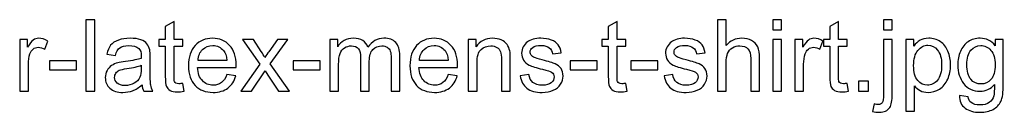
# Model space of a CAD drawing. Header units: centimetres. Extents: x -10.2 to 6.7, y -0.5 to 0.4.
# Drawn here: x 2.543 to 6.722, y -0.472 to -0.08 of the extents above; entities that cross this region are included whole.
import ezdxf

# ---------------------------------------------------------------- set-up
doc = ezdxf.new("R2010")
doc.units = ezdxf.units.CM
doc.header["$MEASUREMENT"] = 0
doc.layers.add('Layer 1', color=7, linetype='Continuous')

msp = doc.modelspace()

# ---------------------------------------------------------------- linework, layer by layer
at = {"layer": 'Layer 1', "color": 250}
for points, knots in [([(2.82486, -0.38325), (2.82486, -0.38325), (2.82486, -0.08022), (2.82486, -0.08022), (2.82486, -0.08022), (2.82486, -0.08022), (2.86205, -0.08022), (2.86205, -0.08022), (2.86205, -0.08022), (2.86205, -0.08022), (2.86205, -0.38325), (2.86205, -0.38325), (2.86205, -0.38325), (2.86205, -0.38325), (2.82486, -0.38325), (2.82486, -0.38325)], [0, 0, 0, 0, 0.25, 0.25, 0.25, 0.25, 0.5, 0.5, 0.5, 0.5, 0.75, 0.75, 0.75, 0.75, 1, 1, 1, 1]), ([(5.50731, -0.38325), (5.50731, -0.38325), (5.50731, -0.08022), (5.50731, -0.08022), (5.50731, -0.08022), (5.50731, -0.08022), (5.54449, -0.08022), (5.54449, -0.08022), (5.54449, -0.08022), (5.54449, -0.08022), (5.54449, -0.18894), (5.54449, -0.18894), (5.54449, -0.18894), (5.56185, -0.16883), (5.58379, -0.15874), (5.61025, -0.15874), (5.61025, -0.15874), (5.62648, -0.15874), (5.64059, -0.16199), (5.65258, -0.16841), (5.65258, -0.16841), (5.66458, -0.17476), (5.67318, -0.18365), (5.67834, -0.19494), (5.67834, -0.19494), (5.68349, -0.20623), (5.6861, -0.22267), (5.6861, -0.24412), (5.6861, -0.24412), (5.6861, -0.24412), (5.6861, -0.38325), (5.6861, -0.38325), (5.6861, -0.38325), (5.6861, -0.38325), (5.64884, -0.38325), (5.64884, -0.38325), (5.64884, -0.38325), (5.64884, -0.38325), (5.64884, -0.24412), (5.64884, -0.24412), (5.64884, -0.24412), (5.64884, -0.22556), (5.64482, -0.21201), (5.63678, -0.20355), (5.63678, -0.20355), (5.62873, -0.19508), (5.61731, -0.19078), (5.60256, -0.19078), (5.60256, -0.19078), (5.59155, -0.19078), (5.58118, -0.19367), (5.57144, -0.19938), (5.57144, -0.19938), (5.56171, -0.2051), (5.55479, -0.21286), (5.5507, -0.22267), (5.5507, -0.22267), (5.54654, -0.2324), (5.54449, -0.24595), (5.54449, -0.26317), (5.54449, -0.26317), (5.54449, -0.26317), (5.54449, -0.38325), (5.54449, -0.38325), (5.54449, -0.38325), (5.54449, -0.38325), (5.50731, -0.38325), (5.50731, -0.38325)], [0, 0, 0, 0, 0.0588235, 0.0588235, 0.0588235, 0.0588235, 0.1176471, 0.1176471, 0.1176471, 0.1176471, 0.1764706, 0.1764706, 0.1764706, 0.1764706, 0.2352941, 0.2352941, 0.2352941, 0.2352941, 0.2941176, 0.2941176, 0.2941176, 0.2941176, 0.3529412, 0.3529412, 0.3529412, 0.3529412, 0.4117647, 0.4117647, 0.4117647, 0.4117647, 0.4705882, 0.4705882, 0.4705882, 0.4705882, 0.5294118, 0.5294118, 0.5294118, 0.5294118, 0.5882353, 0.5882353, 0.5882353, 0.5882353, 0.6470588, 0.6470588, 0.6470588, 0.6470588, 0.7058824, 0.7058824, 0.7058824, 0.7058824, 0.7647059, 0.7647059, 0.7647059, 0.7647059, 0.8235294, 0.8235294, 0.8235294, 0.8235294, 0.8823529, 0.8823529, 0.8823529, 0.8823529, 0.9411765, 0.9411765, 0.9411765, 0.9411765, 1, 1, 1, 1]), ([(5.74289, -0.12304), (5.74289, -0.12304), (5.74289, -0.08022), (5.74289, -0.08022), (5.74289, -0.08022), (5.74289, -0.08022), (5.78014, -0.08022), (5.78014, -0.08022), (5.78014, -0.08022), (5.78014, -0.08022), (5.78014, -0.12304), (5.78014, -0.12304), (5.78014, -0.12304), (5.78014, -0.12304), (5.74289, -0.12304), (5.74289, -0.12304)], [0, 0, 0, 0, 0.25, 0.25, 0.25, 0.25, 0.5, 0.5, 0.5, 0.5, 0.75, 0.75, 0.75, 0.75, 1, 1, 1, 1]), ([(6.2128, -0.1234), (6.2128, -0.1234), (6.2128, -0.08022), (6.2128, -0.08022), (6.2128, -0.08022), (6.2128, -0.08022), (6.24998, -0.08022), (6.24998, -0.08022), (6.24998, -0.08022), (6.24998, -0.08022), (6.24998, -0.1234), (6.24998, -0.1234), (6.24998, -0.1234), (6.24998, -0.1234), (6.2128, -0.1234), (6.2128, -0.1234)], [0, 0, 0, 0, 0.25, 0.25, 0.25, 0.25, 0.5, 0.5, 0.5, 0.5, 0.75, 0.75, 0.75, 0.75, 1, 1, 1, 1]), ([(3.23641, -0.34995), (3.23641, -0.34995), (3.24177, -0.38283), (3.24177, -0.38283), (3.24177, -0.38283), (3.23133, -0.38501), (3.22194, -0.38614), (3.21369, -0.38614), (3.21369, -0.38614), (3.20014, -0.38614), (3.1897, -0.38403), (3.18222, -0.37972), (3.18222, -0.37972), (3.17481, -0.37549), (3.16959, -0.36984), (3.16656, -0.36286), (3.16656, -0.36286), (3.16353, -0.35595), (3.16197, -0.34127), (3.16197, -0.31897), (3.16197, -0.31897), (3.16197, -0.31897), (3.16197, -0.19268), (3.16197, -0.19268), (3.16197, -0.19268), (3.16197, -0.19268), (3.13467, -0.19268), (3.13467, -0.19268), (3.13467, -0.19268), (3.13467, -0.19268), (3.13467, -0.16375), (3.13467, -0.16375), (3.13467, -0.16375), (3.13467, -0.16375), (3.16197, -0.16375), (3.16197, -0.16375), (3.16197, -0.16375), (3.16197, -0.16375), (3.16197, -0.10936), (3.16197, -0.10936), (3.16197, -0.10936), (3.16197, -0.10936), (3.19901, -0.08706), (3.19901, -0.08706), (3.19901, -0.08706), (3.19901, -0.08706), (3.19901, -0.16375), (3.19901, -0.16375), (3.19901, -0.16375), (3.19901, -0.16375), (3.23641, -0.16375), (3.23641, -0.16375), (3.23641, -0.16375), (3.23641, -0.16375), (3.23641, -0.19268), (3.23641, -0.19268), (3.23641, -0.19268), (3.23641, -0.19268), (3.19901, -0.19268), (3.19901, -0.19268), (3.19901, -0.19268), (3.19901, -0.19268), (3.19901, -0.32102), (3.19901, -0.32102), (3.19901, -0.32102), (3.19901, -0.33167), (3.19965, -0.33845), (3.20092, -0.34148), (3.20092, -0.34148), (3.20226, -0.34452), (3.20438, -0.34691), (3.20734, -0.34875), (3.20734, -0.34875), (3.2103, -0.35051), (3.21454, -0.35143), (3.22004, -0.35143), (3.22004, -0.35143), (3.2242, -0.35143), (3.22964, -0.35094), (3.23641, -0.34995)], [0, 0, 0, 0, 0.05, 0.05, 0.05, 0.05, 0.1, 0.1, 0.1, 0.1, 0.15, 0.15, 0.15, 0.15, 0.2, 0.2, 0.2, 0.2, 0.25, 0.25, 0.25, 0.25, 0.3, 0.3, 0.3, 0.3, 0.35, 0.35, 0.35, 0.35, 0.4, 0.4, 0.4, 0.4, 0.45, 0.45, 0.45, 0.45, 0.5, 0.5, 0.5, 0.5, 0.55, 0.55, 0.55, 0.55, 0.6, 0.6, 0.6, 0.6, 0.65, 0.65, 0.65, 0.65, 0.7, 0.7, 0.7, 0.7, 0.75, 0.75, 0.75, 0.75, 0.8, 0.8, 0.8, 0.8, 0.85, 0.85, 0.85, 0.85, 0.9, 0.9, 0.9, 0.9, 0.95, 0.95, 0.95, 0.95, 1, 1, 1, 1]), ([(5.11826, -0.34995), (5.11826, -0.34995), (5.12362, -0.38283), (5.12362, -0.38283), (5.12362, -0.38283), (5.11318, -0.38501), (5.10379, -0.38614), (5.09554, -0.38614), (5.09554, -0.38614), (5.08199, -0.38614), (5.07155, -0.38403), (5.06407, -0.37972), (5.06407, -0.37972), (5.05666, -0.37549), (5.05144, -0.36984), (5.04841, -0.36286), (5.04841, -0.36286), (5.04538, -0.35595), (5.04382, -0.34127), (5.04382, -0.31897), (5.04382, -0.31897), (5.04382, -0.31897), (5.04382, -0.19268), (5.04382, -0.19268), (5.04382, -0.19268), (5.04382, -0.19268), (5.01652, -0.19268), (5.01652, -0.19268), (5.01652, -0.19268), (5.01652, -0.19268), (5.01652, -0.16375), (5.01652, -0.16375), (5.01652, -0.16375), (5.01652, -0.16375), (5.04382, -0.16375), (5.04382, -0.16375), (5.04382, -0.16375), (5.04382, -0.16375), (5.04382, -0.10936), (5.04382, -0.10936), (5.04382, -0.10936), (5.04382, -0.10936), (5.08086, -0.08706), (5.08086, -0.08706), (5.08086, -0.08706), (5.08086, -0.08706), (5.08086, -0.16375), (5.08086, -0.16375), (5.08086, -0.16375), (5.08086, -0.16375), (5.11826, -0.16375), (5.11826, -0.16375), (5.11826, -0.16375), (5.11826, -0.16375), (5.11826, -0.19268), (5.11826, -0.19268), (5.11826, -0.19268), (5.11826, -0.19268), (5.08086, -0.19268), (5.08086, -0.19268), (5.08086, -0.19268), (5.08086, -0.19268), (5.08086, -0.32102), (5.08086, -0.32102), (5.08086, -0.32102), (5.08086, -0.33167), (5.0815, -0.33845), (5.08277, -0.34148), (5.08277, -0.34148), (5.08411, -0.34452), (5.08623, -0.34691), (5.08919, -0.34875), (5.08919, -0.34875), (5.09215, -0.35051), (5.09639, -0.35143), (5.10189, -0.35143), (5.10189, -0.35143), (5.10605, -0.35143), (5.11149, -0.35094), (5.11826, -0.34995)], [0, 0, 0, 0, 0.05, 0.05, 0.05, 0.05, 0.1, 0.1, 0.1, 0.1, 0.15, 0.15, 0.15, 0.15, 0.2, 0.2, 0.2, 0.2, 0.25, 0.25, 0.25, 0.25, 0.3, 0.3, 0.3, 0.3, 0.35, 0.35, 0.35, 0.35, 0.4, 0.4, 0.4, 0.4, 0.45, 0.45, 0.45, 0.45, 0.5, 0.5, 0.5, 0.5, 0.55, 0.55, 0.55, 0.55, 0.6, 0.6, 0.6, 0.6, 0.65, 0.65, 0.65, 0.65, 0.7, 0.7, 0.7, 0.7, 0.75, 0.75, 0.75, 0.75, 0.8, 0.8, 0.8, 0.8, 0.85, 0.85, 0.85, 0.85, 0.9, 0.9, 0.9, 0.9, 0.95, 0.95, 0.95, 0.95, 1, 1, 1, 1]), ([(6.05898, -0.34995), (6.05898, -0.34995), (6.06434, -0.38283), (6.06434, -0.38283), (6.06434, -0.38283), (6.0539, -0.38501), (6.04451, -0.38614), (6.03626, -0.38614), (6.03626, -0.38614), (6.02271, -0.38614), (6.01227, -0.38403), (6.00479, -0.37972), (6.00479, -0.37972), (5.99738, -0.37549), (5.99216, -0.36984), (5.98913, -0.36286), (5.98913, -0.36286), (5.9861, -0.35595), (5.98454, -0.34127), (5.98454, -0.31897), (5.98454, -0.31897), (5.98454, -0.31897), (5.98454, -0.19268), (5.98454, -0.19268), (5.98454, -0.19268), (5.98454, -0.19268), (5.95724, -0.19268), (5.95724, -0.19268), (5.95724, -0.19268), (5.95724, -0.19268), (5.95724, -0.16375), (5.95724, -0.16375), (5.95724, -0.16375), (5.95724, -0.16375), (5.98454, -0.16375), (5.98454, -0.16375), (5.98454, -0.16375), (5.98454, -0.16375), (5.98454, -0.10936), (5.98454, -0.10936), (5.98454, -0.10936), (5.98454, -0.10936), (6.02158, -0.08706), (6.02158, -0.08706), (6.02158, -0.08706), (6.02158, -0.08706), (6.02158, -0.16375), (6.02158, -0.16375), (6.02158, -0.16375), (6.02158, -0.16375), (6.05898, -0.16375), (6.05898, -0.16375), (6.05898, -0.16375), (6.05898, -0.16375), (6.05898, -0.19268), (6.05898, -0.19268), (6.05898, -0.19268), (6.05898, -0.19268), (6.02158, -0.19268), (6.02158, -0.19268), (6.02158, -0.19268), (6.02158, -0.19268), (6.02158, -0.32102), (6.02158, -0.32102), (6.02158, -0.32102), (6.02158, -0.33167), (6.02222, -0.33845), (6.02349, -0.34148), (6.02349, -0.34148), (6.02483, -0.34452), (6.02695, -0.34691), (6.02991, -0.34875), (6.02991, -0.34875), (6.03287, -0.35051), (6.03711, -0.35143), (6.04261, -0.35143), (6.04261, -0.35143), (6.04677, -0.35143), (6.05221, -0.35094), (6.05898, -0.34995)], [0, 0, 0, 0, 0.05, 0.05, 0.05, 0.05, 0.1, 0.1, 0.1, 0.1, 0.15, 0.15, 0.15, 0.15, 0.2, 0.2, 0.2, 0.2, 0.25, 0.25, 0.25, 0.25, 0.3, 0.3, 0.3, 0.3, 0.35, 0.35, 0.35, 0.35, 0.4, 0.4, 0.4, 0.4, 0.45, 0.45, 0.45, 0.45, 0.5, 0.5, 0.5, 0.5, 0.55, 0.55, 0.55, 0.55, 0.6, 0.6, 0.6, 0.6, 0.65, 0.65, 0.65, 0.65, 0.7, 0.7, 0.7, 0.7, 0.75, 0.75, 0.75, 0.75, 0.8, 0.8, 0.8, 0.8, 0.85, 0.85, 0.85, 0.85, 0.9, 0.9, 0.9, 0.9, 0.95, 0.95, 0.95, 0.95, 1, 1, 1, 1]), ([(2.54335, -0.38325), (2.54335, -0.38325), (2.54335, -0.16375), (2.54335, -0.16375), (2.54335, -0.16375), (2.54335, -0.16375), (2.57679, -0.16375), (2.57679, -0.16375), (2.57679, -0.16375), (2.57679, -0.16375), (2.57679, -0.19698), (2.57679, -0.19698), (2.57679, -0.19698), (2.58533, -0.18146), (2.59323, -0.17116), (2.6005, -0.16622), (2.6005, -0.16622), (2.60769, -0.16128), (2.61567, -0.15874), (2.62434, -0.15874), (2.62434, -0.15874), (2.6369, -0.15874), (2.6496, -0.16277), (2.66258, -0.17074), (2.66258, -0.17074), (2.66258, -0.17074), (2.64974, -0.20531), (2.64974, -0.20531), (2.64974, -0.20531), (2.64071, -0.19988), (2.63161, -0.1972), (2.62251, -0.1972), (2.62251, -0.1972), (2.61432, -0.1972), (2.60706, -0.19967), (2.60057, -0.20453), (2.60057, -0.20453), (2.59408, -0.20947), (2.58949, -0.21625), (2.58674, -0.22492), (2.58674, -0.22492), (2.58258, -0.23812), (2.58053, -0.25258), (2.58053, -0.26832), (2.58053, -0.26832), (2.58053, -0.26832), (2.58053, -0.38325), (2.58053, -0.38325), (2.58053, -0.38325), (2.58053, -0.38325), (2.54335, -0.38325), (2.54335, -0.38325)], [0, 0, 0, 0, 0.0769231, 0.0769231, 0.0769231, 0.0769231, 0.1538462, 0.1538462, 0.1538462, 0.1538462, 0.2307692, 0.2307692, 0.2307692, 0.2307692, 0.3076923, 0.3076923, 0.3076923, 0.3076923, 0.3846154, 0.3846154, 0.3846154, 0.3846154, 0.4615385, 0.4615385, 0.4615385, 0.4615385, 0.5384615, 0.5384615, 0.5384615, 0.5384615, 0.6153846, 0.6153846, 0.6153846, 0.6153846, 0.6923077, 0.6923077, 0.6923077, 0.6923077, 0.7692308, 0.7692308, 0.7692308, 0.7692308, 0.8461538, 0.8461538, 0.8461538, 0.8461538, 0.9230769, 0.9230769, 0.9230769, 0.9230769, 1, 1, 1, 1]), ([(3.06299, -0.35616), (3.04916, -0.36787), (3.03589, -0.37612), (3.02319, -0.38099), (3.02319, -0.38099), (3.01042, -0.38579), (2.99674, -0.38819), (2.98213, -0.38819), (2.98213, -0.38819), (2.958, -0.38819), (2.93952, -0.38233), (2.92653, -0.37055), (2.92653, -0.37055), (2.91362, -0.35877), (2.90713, -0.34367), (2.90713, -0.32539), (2.90713, -0.32539), (2.90713, -0.3146), (2.90953, -0.30479), (2.91447, -0.2959), (2.91447, -0.2959), (2.91934, -0.28701), (2.92576, -0.27989), (2.93366, -0.27452), (2.93366, -0.27452), (2.94163, -0.26916), (2.95052, -0.26507), (2.96047, -0.26232), (2.96047, -0.26232), (2.96774, -0.26041), (2.97874, -0.25851), (2.99349, -0.25674), (2.99349, -0.25674), (3.02355, -0.25315), (3.0457, -0.24891), (3.05988, -0.2439), (3.05988, -0.2439), (3.06002, -0.23882), (3.06009, -0.23558), (3.06009, -0.23424), (3.06009, -0.23424), (3.06009, -0.21907), (3.05657, -0.20834), (3.04951, -0.20221), (3.04951, -0.20221), (3.04006, -0.19374), (3.02587, -0.18958), (3.00718, -0.18958), (3.00718, -0.18958), (2.98968, -0.18958), (2.97677, -0.19261), (2.96837, -0.19875), (2.96837, -0.19875), (2.96005, -0.20489), (2.95391, -0.21575), (2.94989, -0.23135), (2.94989, -0.23135), (2.94989, -0.23135), (2.91355, -0.22634), (2.91355, -0.22634), (2.91355, -0.22634), (2.91687, -0.21081), (2.9223, -0.19818), (2.92985, -0.18866), (2.92985, -0.18866), (2.9374, -0.17906), (2.94841, -0.17166), (2.96273, -0.16651), (2.96273, -0.16651), (2.97705, -0.16135), (2.99363, -0.15874), (3.01254, -0.15874), (3.01254, -0.15874), (3.03131, -0.15874), (3.04648, -0.161), (3.05819, -0.16538), (3.05819, -0.16538), (3.0699, -0.16982), (3.07851, -0.17532), (3.08408, -0.18203), (3.08408, -0.18203), (3.08959, -0.18873), (3.0934, -0.19713), (3.09565, -0.20736), (3.09565, -0.20736), (3.09685, -0.21371), (3.09749, -0.22514), (3.09749, -0.24165), (3.09749, -0.24165), (3.09749, -0.24165), (3.09749, -0.29125), (3.09749, -0.29125), (3.09749, -0.29125), (3.09749, -0.32589), (3.09826, -0.34776), (3.09989, -0.35686), (3.09989, -0.35686), (3.10144, -0.36603), (3.10461, -0.37485), (3.10927, -0.38325), (3.10927, -0.38325), (3.10927, -0.38325), (3.07039, -0.38325), (3.07039, -0.38325), (3.07039, -0.38325), (3.06658, -0.37556), (3.06404, -0.36653), (3.06299, -0.35616)], [0, 0, 0, 0, 0.037037, 0.037037, 0.037037, 0.037037, 0.0740741, 0.0740741, 0.0740741, 0.0740741, 0.1111111, 0.1111111, 0.1111111, 0.1111111, 0.1481481, 0.1481481, 0.1481481, 0.1481481, 0.1851852, 0.1851852, 0.1851852, 0.1851852, 0.2222222, 0.2222222, 0.2222222, 0.2222222, 0.2592593, 0.2592593, 0.2592593, 0.2592593, 0.2962963, 0.2962963, 0.2962963, 0.2962963, 0.3333333, 0.3333333, 0.3333333, 0.3333333, 0.3703704, 0.3703704, 0.3703704, 0.3703704, 0.4074074, 0.4074074, 0.4074074, 0.4074074, 0.4444444, 0.4444444, 0.4444444, 0.4444444, 0.4814815, 0.4814815, 0.4814815, 0.4814815, 0.5185185, 0.5185185, 0.5185185, 0.5185185, 0.5555556, 0.5555556, 0.5555556, 0.5555556, 0.5925926, 0.5925926, 0.5925926, 0.5925926, 0.6296296, 0.6296296, 0.6296296, 0.6296296, 0.6666667, 0.6666667, 0.6666667, 0.6666667, 0.7037037, 0.7037037, 0.7037037, 0.7037037, 0.7407407, 0.7407407, 0.7407407, 0.7407407, 0.7777778, 0.7777778, 0.7777778, 0.7777778, 0.8148148, 0.8148148, 0.8148148, 0.8148148, 0.8518519, 0.8518519, 0.8518519, 0.8518519, 0.8888889, 0.8888889, 0.8888889, 0.8888889, 0.9259259, 0.9259259, 0.9259259, 0.9259259, 0.962963, 0.962963, 0.962963, 0.962963, 1, 1, 1, 1]), ([(3.42303, -0.31255), (3.42303, -0.31255), (3.46148, -0.31728), (3.46148, -0.31728), (3.46148, -0.31728), (3.45542, -0.33979), (3.4442, -0.35722), (3.42783, -0.36963), (3.42783, -0.36963), (3.41139, -0.38198), (3.39043, -0.38819), (3.36496, -0.38819), (3.36496, -0.38819), (3.33286, -0.38819), (3.30739, -0.37831), (3.28862, -0.35856), (3.28862, -0.35856), (3.26979, -0.3388), (3.2604, -0.31107), (3.2604, -0.27537), (3.2604, -0.27537), (3.2604, -0.2384), (3.26993, -0.20976), (3.28891, -0.18936), (3.28891, -0.18936), (3.30796, -0.16897), (3.33258, -0.15874), (3.36292, -0.15874), (3.36292, -0.15874), (3.39227, -0.15874), (3.41626, -0.16876), (3.43481, -0.18873), (3.43481, -0.18873), (3.45344, -0.2087), (3.46275, -0.23685), (3.46275, -0.27304), (3.46275, -0.27304), (3.46275, -0.2753), (3.46268, -0.27862), (3.46254, -0.28299), (3.46254, -0.28299), (3.46254, -0.28299), (3.29885, -0.28299), (3.29885, -0.28299), (3.29885, -0.28299), (3.3002, -0.30712), (3.30704, -0.32561), (3.31932, -0.33838), (3.31932, -0.33838), (3.33159, -0.35122), (3.34683, -0.35764), (3.36518, -0.35764), (3.36518, -0.35764), (3.37879, -0.35764), (3.39043, -0.35404), (3.4001, -0.34684), (3.4001, -0.34684), (3.40977, -0.33972), (3.41739, -0.32829), (3.42303, -0.31255)], [0, 0, 0, 0, 0.0666667, 0.0666667, 0.0666667, 0.0666667, 0.1333333, 0.1333333, 0.1333333, 0.1333333, 0.2, 0.2, 0.2, 0.2, 0.2666667, 0.2666667, 0.2666667, 0.2666667, 0.3333333, 0.3333333, 0.3333333, 0.3333333, 0.4, 0.4, 0.4, 0.4, 0.4666667, 0.4666667, 0.4666667, 0.4666667, 0.5333333, 0.5333333, 0.5333333, 0.5333333, 0.6, 0.6, 0.6, 0.6, 0.6666667, 0.6666667, 0.6666667, 0.6666667, 0.7333333, 0.7333333, 0.7333333, 0.7333333, 0.8, 0.8, 0.8, 0.8, 0.8666667, 0.8666667, 0.8666667, 0.8666667, 0.9333333, 0.9333333, 0.9333333, 0.9333333, 1, 1, 1, 1]), ([(3.48342, -0.38325), (3.48342, -0.38325), (3.56365, -0.26916), (3.56365, -0.26916), (3.56365, -0.26916), (3.56365, -0.26916), (3.48942, -0.16375), (3.48942, -0.16375), (3.48942, -0.16375), (3.48942, -0.16375), (3.53592, -0.16375), (3.53592, -0.16375), (3.53592, -0.16375), (3.53592, -0.16375), (3.56964, -0.21519), (3.56964, -0.21519), (3.56964, -0.21519), (3.57592, -0.225), (3.58107, -0.23318), (3.58488, -0.23981), (3.58488, -0.23981), (3.59095, -0.23071), (3.59652, -0.22267), (3.60167, -0.21561), (3.60167, -0.21561), (3.60167, -0.21561), (3.63865, -0.16375), (3.63865, -0.16375), (3.63865, -0.16375), (3.63865, -0.16375), (3.6831, -0.16375), (3.6831, -0.16375), (3.6831, -0.16375), (3.6831, -0.16375), (3.60725, -0.26712), (3.60725, -0.26712), (3.60725, -0.26712), (3.60725, -0.26712), (3.68888, -0.38325), (3.68888, -0.38325), (3.68888, -0.38325), (3.68888, -0.38325), (3.64323, -0.38325), (3.64323, -0.38325), (3.64323, -0.38325), (3.64323, -0.38325), (3.59815, -0.31502), (3.59815, -0.31502), (3.59815, -0.31502), (3.59815, -0.31502), (3.58615, -0.29661), (3.58615, -0.29661), (3.58615, -0.29661), (3.58615, -0.29661), (3.52851, -0.38325), (3.52851, -0.38325), (3.52851, -0.38325), (3.52851, -0.38325), (3.48342, -0.38325), (3.48342, -0.38325)], [0, 0, 0, 0, 0.0666667, 0.0666667, 0.0666667, 0.0666667, 0.1333333, 0.1333333, 0.1333333, 0.1333333, 0.2, 0.2, 0.2, 0.2, 0.2666667, 0.2666667, 0.2666667, 0.2666667, 0.3333333, 0.3333333, 0.3333333, 0.3333333, 0.4, 0.4, 0.4, 0.4, 0.4666667, 0.4666667, 0.4666667, 0.4666667, 0.5333333, 0.5333333, 0.5333333, 0.5333333, 0.6, 0.6, 0.6, 0.6, 0.6666667, 0.6666667, 0.6666667, 0.6666667, 0.7333333, 0.7333333, 0.7333333, 0.7333333, 0.8, 0.8, 0.8, 0.8, 0.8666667, 0.8666667, 0.8666667, 0.8666667, 0.9333333, 0.9333333, 0.9333333, 0.9333333, 1, 1, 1, 1]), ([(3.8609, -0.38325), (3.8609, -0.38325), (3.8609, -0.16375), (3.8609, -0.16375), (3.8609, -0.16375), (3.8609, -0.16375), (3.89413, -0.16375), (3.89413, -0.16375), (3.89413, -0.16375), (3.89413, -0.16375), (3.89413, -0.19452), (3.89413, -0.19452), (3.89413, -0.19452), (3.90105, -0.18379), (3.91022, -0.17511), (3.92165, -0.16862), (3.92165, -0.16862), (3.93308, -0.16206), (3.94613, -0.15874), (3.96074, -0.15874), (3.96074, -0.15874), (3.97696, -0.15874), (3.9903, -0.16213), (4.00067, -0.1689), (4.00067, -0.1689), (4.01111, -0.17568), (4.01845, -0.18506), (4.02268, -0.1972), (4.02268, -0.1972), (4.04011, -0.17158), (4.06269, -0.15874), (4.09049, -0.15874), (4.09049, -0.15874), (4.11229, -0.15874), (4.12901, -0.16481), (4.14072, -0.17688), (4.14072, -0.17688), (4.15243, -0.18894), (4.15829, -0.2075), (4.15829, -0.23254), (4.15829, -0.23254), (4.15829, -0.23254), (4.15829, -0.38325), (4.15829, -0.38325), (4.15829, -0.38325), (4.15829, -0.38325), (4.12132, -0.38325), (4.12132, -0.38325), (4.12132, -0.38325), (4.12132, -0.38325), (4.12132, -0.24496), (4.12132, -0.24496), (4.12132, -0.24496), (4.12132, -0.23008), (4.12012, -0.21935), (4.11772, -0.21279), (4.11772, -0.21279), (4.11525, -0.2063), (4.11088, -0.20101), (4.1046, -0.19698), (4.1046, -0.19698), (4.09825, -0.19303), (4.09077, -0.19099), (4.08223, -0.19099), (4.08223, -0.19099), (4.06678, -0.19099), (4.05401, -0.19614), (4.04378, -0.20644), (4.04378, -0.20644), (4.03362, -0.21667), (4.02847, -0.23311), (4.02847, -0.25569), (4.02847, -0.25569), (4.02847, -0.25569), (4.02847, -0.38325), (4.02847, -0.38325), (4.02847, -0.38325), (4.02847, -0.38325), (3.99129, -0.38325), (3.99129, -0.38325), (3.99129, -0.38325), (3.99129, -0.38325), (3.99129, -0.24066), (3.99129, -0.24066), (3.99129, -0.24066), (3.99129, -0.22408), (3.98825, -0.21166), (3.98218, -0.20341), (3.98218, -0.20341), (3.97612, -0.19515), (3.96624, -0.19099), (3.95241, -0.19099), (3.95241, -0.19099), (3.94197, -0.19099), (3.9323, -0.19374), (3.92341, -0.19931), (3.92341, -0.19931), (3.91452, -0.20482), (3.90803, -0.21286), (3.90408, -0.22344), (3.90408, -0.22344), (3.90006, -0.2341), (3.89808, -0.24941), (3.89808, -0.26937), (3.89808, -0.26937), (3.89808, -0.26937), (3.89808, -0.38325), (3.89808, -0.38325), (3.89808, -0.38325), (3.89808, -0.38325), (3.8609, -0.38325), (3.8609, -0.38325)], [0, 0, 0, 0, 0.0357143, 0.0357143, 0.0357143, 0.0357143, 0.0714286, 0.0714286, 0.0714286, 0.0714286, 0.1071429, 0.1071429, 0.1071429, 0.1071429, 0.1428571, 0.1428571, 0.1428571, 0.1428571, 0.1785714, 0.1785714, 0.1785714, 0.1785714, 0.2142857, 0.2142857, 0.2142857, 0.2142857, 0.25, 0.25, 0.25, 0.25, 0.2857143, 0.2857143, 0.2857143, 0.2857143, 0.3214286, 0.3214286, 0.3214286, 0.3214286, 0.3571429, 0.3571429, 0.3571429, 0.3571429, 0.3928571, 0.3928571, 0.3928571, 0.3928571, 0.4285714, 0.4285714, 0.4285714, 0.4285714, 0.4642857, 0.4642857, 0.4642857, 0.4642857, 0.5, 0.5, 0.5, 0.5, 0.5357143, 0.5357143, 0.5357143, 0.5357143, 0.5714286, 0.5714286, 0.5714286, 0.5714286, 0.6071429, 0.6071429, 0.6071429, 0.6071429, 0.6428571, 0.6428571, 0.6428571, 0.6428571, 0.6785714, 0.6785714, 0.6785714, 0.6785714, 0.7142857, 0.7142857, 0.7142857, 0.7142857, 0.75, 0.75, 0.75, 0.75, 0.7857143, 0.7857143, 0.7857143, 0.7857143, 0.8214286, 0.8214286, 0.8214286, 0.8214286, 0.8571429, 0.8571429, 0.8571429, 0.8571429, 0.8928571, 0.8928571, 0.8928571, 0.8928571, 0.9285714, 0.9285714, 0.9285714, 0.9285714, 0.9642857, 0.9642857, 0.9642857, 0.9642857, 1, 1, 1, 1]), ([(4.36374, -0.31255), (4.36374, -0.31255), (4.40219, -0.31728), (4.40219, -0.31728), (4.40219, -0.31728), (4.39613, -0.33979), (4.38491, -0.35722), (4.36854, -0.36963), (4.36854, -0.36963), (4.3521, -0.38198), (4.33114, -0.38819), (4.30567, -0.38819), (4.30567, -0.38819), (4.27357, -0.38819), (4.2481, -0.37831), (4.22933, -0.35856), (4.22933, -0.35856), (4.2105, -0.3388), (4.20111, -0.31107), (4.20111, -0.27537), (4.20111, -0.27537), (4.20111, -0.2384), (4.21064, -0.20976), (4.22962, -0.18936), (4.22962, -0.18936), (4.24867, -0.16897), (4.27329, -0.15874), (4.30363, -0.15874), (4.30363, -0.15874), (4.33298, -0.15874), (4.35697, -0.16876), (4.37552, -0.18873), (4.37552, -0.18873), (4.39415, -0.2087), (4.40346, -0.23685), (4.40346, -0.27304), (4.40346, -0.27304), (4.40346, -0.2753), (4.40339, -0.27862), (4.40325, -0.28299), (4.40325, -0.28299), (4.40325, -0.28299), (4.23956, -0.28299), (4.23956, -0.28299), (4.23956, -0.28299), (4.24091, -0.30712), (4.24775, -0.32561), (4.26003, -0.33838), (4.26003, -0.33838), (4.2723, -0.35122), (4.28754, -0.35764), (4.30589, -0.35764), (4.30589, -0.35764), (4.3195, -0.35764), (4.33114, -0.35404), (4.34081, -0.34684), (4.34081, -0.34684), (4.35048, -0.33972), (4.3581, -0.32829), (4.36374, -0.31255)], [0, 0, 0, 0, 0.0666667, 0.0666667, 0.0666667, 0.0666667, 0.1333333, 0.1333333, 0.1333333, 0.1333333, 0.2, 0.2, 0.2, 0.2, 0.2666667, 0.2666667, 0.2666667, 0.2666667, 0.3333333, 0.3333333, 0.3333333, 0.3333333, 0.4, 0.4, 0.4, 0.4, 0.4666667, 0.4666667, 0.4666667, 0.4666667, 0.5333333, 0.5333333, 0.5333333, 0.5333333, 0.6, 0.6, 0.6, 0.6, 0.6666667, 0.6666667, 0.6666667, 0.6666667, 0.7333333, 0.7333333, 0.7333333, 0.7333333, 0.8, 0.8, 0.8, 0.8, 0.8666667, 0.8666667, 0.8666667, 0.8666667, 0.9333333, 0.9333333, 0.9333333, 0.9333333, 1, 1, 1, 1]), ([(4.44897, -0.38325), (4.44897, -0.38325), (4.44897, -0.16375), (4.44897, -0.16375), (4.44897, -0.16375), (4.44897, -0.16375), (4.48241, -0.16375), (4.48241, -0.16375), (4.48241, -0.16375), (4.48241, -0.16375), (4.48241, -0.19494), (4.48241, -0.19494), (4.48241, -0.19494), (4.49857, -0.17081), (4.52185, -0.15874), (4.55226, -0.15874), (4.55226, -0.15874), (4.56553, -0.15874), (4.57766, -0.16114), (4.58874, -0.16587), (4.58874, -0.16587), (4.59989, -0.17067), (4.60814, -0.17688), (4.61365, -0.18464), (4.61365, -0.18464), (4.61922, -0.19233), (4.62303, -0.2015), (4.62529, -0.21208), (4.62529, -0.21208), (4.62663, -0.219), (4.62733, -0.23106), (4.62733, -0.24828), (4.62733, -0.24828), (4.62733, -0.24828), (4.62733, -0.38325), (4.62733, -0.38325), (4.62733, -0.38325), (4.62733, -0.38325), (4.59008, -0.38325), (4.59008, -0.38325), (4.59008, -0.38325), (4.59008, -0.38325), (4.59008, -0.24969), (4.59008, -0.24969), (4.59008, -0.24969), (4.59008, -0.23459), (4.58867, -0.22323), (4.58578, -0.21568), (4.58578, -0.21568), (4.58288, -0.2082), (4.57773, -0.20221), (4.57039, -0.19776), (4.57039, -0.19776), (4.56299, -0.19325), (4.55438, -0.19099), (4.54443, -0.19099), (4.54443, -0.19099), (4.52856, -0.19099), (4.51494, -0.19607), (4.50337, -0.20609), (4.50337, -0.20609), (4.49187, -0.21618), (4.48615, -0.23523), (4.48615, -0.26338), (4.48615, -0.26338), (4.48615, -0.26338), (4.48615, -0.38325), (4.48615, -0.38325), (4.48615, -0.38325), (4.48615, -0.38325), (4.44897, -0.38325), (4.44897, -0.38325)], [0, 0, 0, 0, 0.0555556, 0.0555556, 0.0555556, 0.0555556, 0.1111111, 0.1111111, 0.1111111, 0.1111111, 0.1666667, 0.1666667, 0.1666667, 0.1666667, 0.2222222, 0.2222222, 0.2222222, 0.2222222, 0.2777778, 0.2777778, 0.2777778, 0.2777778, 0.3333333, 0.3333333, 0.3333333, 0.3333333, 0.3888889, 0.3888889, 0.3888889, 0.3888889, 0.4444444, 0.4444444, 0.4444444, 0.4444444, 0.5, 0.5, 0.5, 0.5, 0.5555556, 0.5555556, 0.5555556, 0.5555556, 0.6111111, 0.6111111, 0.6111111, 0.6111111, 0.6666667, 0.6666667, 0.6666667, 0.6666667, 0.7222222, 0.7222222, 0.7222222, 0.7222222, 0.7777778, 0.7777778, 0.7777778, 0.7777778, 0.8333333, 0.8333333, 0.8333333, 0.8333333, 0.8888889, 0.8888889, 0.8888889, 0.8888889, 0.9444444, 0.9444444, 0.9444444, 0.9444444, 1, 1, 1, 1]), ([(4.66952, -0.3177), (4.66952, -0.3177), (4.70628, -0.31192), (4.70628, -0.31192), (4.70628, -0.31192), (4.70833, -0.32666), (4.71411, -0.33795), (4.72357, -0.34586), (4.72357, -0.34586), (4.73295, -0.35369), (4.74615, -0.35764), (4.76315, -0.35764), (4.76315, -0.35764), (4.78022, -0.35764), (4.79292, -0.35411), (4.80118, -0.3472), (4.80118, -0.3472), (4.80943, -0.34021), (4.8136, -0.33203), (4.8136, -0.32271), (4.8136, -0.32271), (4.8136, -0.31425), (4.80993, -0.30769), (4.80259, -0.30282), (4.80259, -0.30282), (4.79751, -0.2995), (4.78481, -0.29534), (4.76456, -0.29026), (4.76456, -0.29026), (4.73733, -0.28334), (4.71835, -0.27742), (4.70783, -0.27234), (4.70783, -0.27234), (4.69732, -0.26733), (4.68928, -0.26034), (4.68385, -0.25145), (4.68385, -0.25145), (4.67841, -0.24256), (4.67566, -0.23276), (4.67566, -0.22203), (4.67566, -0.22203), (4.67566, -0.21222), (4.67792, -0.20319), (4.68243, -0.19487), (4.68243, -0.19487), (4.68688, -0.18647), (4.69302, -0.17956), (4.70071, -0.17405), (4.70071, -0.17405), (4.70649, -0.16982), (4.7144, -0.16615), (4.72434, -0.16319), (4.72434, -0.16319), (4.73436, -0.16023), (4.74509, -0.15874), (4.75652, -0.15874), (4.75652, -0.15874), (4.77373, -0.15874), (4.78883, -0.16128), (4.80188, -0.16622), (4.80188, -0.16622), (4.81494, -0.17116), (4.82453, -0.17786), (4.83074, -0.18633), (4.83074, -0.18633), (4.83695, -0.19487), (4.84118, -0.20616), (4.84351, -0.22034), (4.84351, -0.22034), (4.84351, -0.22034), (4.80718, -0.22535), (4.80718, -0.22535), (4.80718, -0.22535), (4.80548, -0.21406), (4.80068, -0.20524), (4.79278, -0.19889), (4.79278, -0.19889), (4.78488, -0.19254), (4.77366, -0.18936), (4.7592, -0.18936), (4.7592, -0.18936), (4.74212, -0.18936), (4.72992, -0.19219), (4.72265, -0.19783), (4.72265, -0.19783), (4.71531, -0.20348), (4.71164, -0.21011), (4.71164, -0.21766), (4.71164, -0.21766), (4.71164, -0.22253), (4.7132, -0.22683), (4.71623, -0.23071), (4.71623, -0.23071), (4.71926, -0.23473), (4.72399, -0.23798), (4.73048, -0.24066), (4.73048, -0.24066), (4.73422, -0.242), (4.74516, -0.24517), (4.76336, -0.25011), (4.76336, -0.25011), (4.78968, -0.25717), (4.80802, -0.26288), (4.81839, -0.2674), (4.81839, -0.2674), (4.82884, -0.27184), (4.83702, -0.27841), (4.84295, -0.28694), (4.84295, -0.28694), (4.84887, -0.29548), (4.85184, -0.30606), (4.85184, -0.31876), (4.85184, -0.31876), (4.85184, -0.33118), (4.84817, -0.34282), (4.84097, -0.35383), (4.84097, -0.35383), (4.8337, -0.36476), (4.82326, -0.37323), (4.80964, -0.37923), (4.80964, -0.37923), (4.79603, -0.38523), (4.78058, -0.38819), (4.76336, -0.38819), (4.76336, -0.38819), (4.73479, -0.38819), (4.71306, -0.38226), (4.6981, -0.37041), (4.6981, -0.37041), (4.68314, -0.35856), (4.67361, -0.34099), (4.66952, -0.3177)], [0, 0, 0, 0, 0.030303, 0.030303, 0.030303, 0.030303, 0.0606061, 0.0606061, 0.0606061, 0.0606061, 0.0909091, 0.0909091, 0.0909091, 0.0909091, 0.1212121, 0.1212121, 0.1212121, 0.1212121, 0.1515152, 0.1515152, 0.1515152, 0.1515152, 0.1818182, 0.1818182, 0.1818182, 0.1818182, 0.2121212, 0.2121212, 0.2121212, 0.2121212, 0.2424242, 0.2424242, 0.2424242, 0.2424242, 0.2727273, 0.2727273, 0.2727273, 0.2727273, 0.3030303, 0.3030303, 0.3030303, 0.3030303, 0.3333333, 0.3333333, 0.3333333, 0.3333333, 0.3636364, 0.3636364, 0.3636364, 0.3636364, 0.3939394, 0.3939394, 0.3939394, 0.3939394, 0.4242424, 0.4242424, 0.4242424, 0.4242424, 0.4545455, 0.4545455, 0.4545455, 0.4545455, 0.4848485, 0.4848485, 0.4848485, 0.4848485, 0.5151515, 0.5151515, 0.5151515, 0.5151515, 0.5454545, 0.5454545, 0.5454545, 0.5454545, 0.5757576, 0.5757576, 0.5757576, 0.5757576, 0.6060606, 0.6060606, 0.6060606, 0.6060606, 0.6363636, 0.6363636, 0.6363636, 0.6363636, 0.6666667, 0.6666667, 0.6666667, 0.6666667, 0.6969697, 0.6969697, 0.6969697, 0.6969697, 0.7272727, 0.7272727, 0.7272727, 0.7272727, 0.7575758, 0.7575758, 0.7575758, 0.7575758, 0.7878788, 0.7878788, 0.7878788, 0.7878788, 0.8181818, 0.8181818, 0.8181818, 0.8181818, 0.8484848, 0.8484848, 0.8484848, 0.8484848, 0.8787879, 0.8787879, 0.8787879, 0.8787879, 0.9090909, 0.9090909, 0.9090909, 0.9090909, 0.9393939, 0.9393939, 0.9393939, 0.9393939, 0.969697, 0.969697, 0.969697, 0.969697, 1, 1, 1, 1]), ([(5.28075, -0.3177), (5.28075, -0.3177), (5.31751, -0.31192), (5.31751, -0.31192), (5.31751, -0.31192), (5.31956, -0.32666), (5.32534, -0.33795), (5.3348, -0.34586), (5.3348, -0.34586), (5.34418, -0.35369), (5.35738, -0.35764), (5.37438, -0.35764), (5.37438, -0.35764), (5.39145, -0.35764), (5.40415, -0.35411), (5.41241, -0.3472), (5.41241, -0.3472), (5.42066, -0.34021), (5.42483, -0.33203), (5.42483, -0.32271), (5.42483, -0.32271), (5.42483, -0.31425), (5.42116, -0.30769), (5.41382, -0.30282), (5.41382, -0.30282), (5.40874, -0.2995), (5.39604, -0.29534), (5.37579, -0.29026), (5.37579, -0.29026), (5.34856, -0.28334), (5.32958, -0.27742), (5.31906, -0.27234), (5.31906, -0.27234), (5.30855, -0.26733), (5.30051, -0.26034), (5.29508, -0.25145), (5.29508, -0.25145), (5.28964, -0.24256), (5.28689, -0.23276), (5.28689, -0.22203), (5.28689, -0.22203), (5.28689, -0.21222), (5.28915, -0.20319), (5.29366, -0.19487), (5.29366, -0.19487), (5.29811, -0.18647), (5.30425, -0.17956), (5.31194, -0.17405), (5.31194, -0.17405), (5.31772, -0.16982), (5.32563, -0.16615), (5.33557, -0.16319), (5.33557, -0.16319), (5.34559, -0.16023), (5.35632, -0.15874), (5.36775, -0.15874), (5.36775, -0.15874), (5.38496, -0.15874), (5.40006, -0.16128), (5.41311, -0.16622), (5.41311, -0.16622), (5.42617, -0.17116), (5.43576, -0.17786), (5.44197, -0.18633), (5.44197, -0.18633), (5.44818, -0.19487), (5.45241, -0.20616), (5.45474, -0.22034), (5.45474, -0.22034), (5.45474, -0.22034), (5.41841, -0.22535), (5.41841, -0.22535), (5.41841, -0.22535), (5.41671, -0.21406), (5.41191, -0.20524), (5.40401, -0.19889), (5.40401, -0.19889), (5.39611, -0.19254), (5.38489, -0.18936), (5.37043, -0.18936), (5.37043, -0.18936), (5.35335, -0.18936), (5.34115, -0.19219), (5.33388, -0.19783), (5.33388, -0.19783), (5.32654, -0.20348), (5.32287, -0.21011), (5.32287, -0.21766), (5.32287, -0.21766), (5.32287, -0.22253), (5.32443, -0.22683), (5.32746, -0.23071), (5.32746, -0.23071), (5.33049, -0.23473), (5.33522, -0.23798), (5.34171, -0.24066), (5.34171, -0.24066), (5.34545, -0.242), (5.35639, -0.24517), (5.37459, -0.25011), (5.37459, -0.25011), (5.40091, -0.25717), (5.41925, -0.26288), (5.42962, -0.2674), (5.42962, -0.2674), (5.44007, -0.27184), (5.44825, -0.27841), (5.45418, -0.28694), (5.45418, -0.28694), (5.4601, -0.29548), (5.46307, -0.30606), (5.46307, -0.31876), (5.46307, -0.31876), (5.46307, -0.33118), (5.4594, -0.34282), (5.4522, -0.35383), (5.4522, -0.35383), (5.44493, -0.36476), (5.43449, -0.37323), (5.42087, -0.37923), (5.42087, -0.37923), (5.40726, -0.38523), (5.39181, -0.38819), (5.37459, -0.38819), (5.37459, -0.38819), (5.34602, -0.38819), (5.32429, -0.38226), (5.30933, -0.37041), (5.30933, -0.37041), (5.29437, -0.35856), (5.28484, -0.34099), (5.28075, -0.3177)], [0, 0, 0, 0, 0.030303, 0.030303, 0.030303, 0.030303, 0.0606061, 0.0606061, 0.0606061, 0.0606061, 0.0909091, 0.0909091, 0.0909091, 0.0909091, 0.1212121, 0.1212121, 0.1212121, 0.1212121, 0.1515152, 0.1515152, 0.1515152, 0.1515152, 0.1818182, 0.1818182, 0.1818182, 0.1818182, 0.2121212, 0.2121212, 0.2121212, 0.2121212, 0.2424242, 0.2424242, 0.2424242, 0.2424242, 0.2727273, 0.2727273, 0.2727273, 0.2727273, 0.3030303, 0.3030303, 0.3030303, 0.3030303, 0.3333333, 0.3333333, 0.3333333, 0.3333333, 0.3636364, 0.3636364, 0.3636364, 0.3636364, 0.3939394, 0.3939394, 0.3939394, 0.3939394, 0.4242424, 0.4242424, 0.4242424, 0.4242424, 0.4545455, 0.4545455, 0.4545455, 0.4545455, 0.4848485, 0.4848485, 0.4848485, 0.4848485, 0.5151515, 0.5151515, 0.5151515, 0.5151515, 0.5454545, 0.5454545, 0.5454545, 0.5454545, 0.5757576, 0.5757576, 0.5757576, 0.5757576, 0.6060606, 0.6060606, 0.6060606, 0.6060606, 0.6363636, 0.6363636, 0.6363636, 0.6363636, 0.6666667, 0.6666667, 0.6666667, 0.6666667, 0.6969697, 0.6969697, 0.6969697, 0.6969697, 0.7272727, 0.7272727, 0.7272727, 0.7272727, 0.7575758, 0.7575758, 0.7575758, 0.7575758, 0.7878788, 0.7878788, 0.7878788, 0.7878788, 0.8181818, 0.8181818, 0.8181818, 0.8181818, 0.8484848, 0.8484848, 0.8484848, 0.8484848, 0.8787879, 0.8787879, 0.8787879, 0.8787879, 0.9090909, 0.9090909, 0.9090909, 0.9090909, 0.9393939, 0.9393939, 0.9393939, 0.9393939, 0.969697, 0.969697, 0.969697, 0.969697, 1, 1, 1, 1]), ([(5.74289, -0.38325), (5.74289, -0.38325), (5.74289, -0.16375), (5.74289, -0.16375), (5.74289, -0.16375), (5.74289, -0.16375), (5.78014, -0.16375), (5.78014, -0.16375), (5.78014, -0.16375), (5.78014, -0.16375), (5.78014, -0.38325), (5.78014, -0.38325), (5.78014, -0.38325), (5.78014, -0.38325), (5.74289, -0.38325), (5.74289, -0.38325)], [0, 0, 0, 0, 0.25, 0.25, 0.25, 0.25, 0.5, 0.5, 0.5, 0.5, 0.75, 0.75, 0.75, 0.75, 1, 1, 1, 1]), ([(5.83638, -0.38325), (5.83638, -0.38325), (5.83638, -0.16375), (5.83638, -0.16375), (5.83638, -0.16375), (5.83638, -0.16375), (5.86982, -0.16375), (5.86982, -0.16375), (5.86982, -0.16375), (5.86982, -0.16375), (5.86982, -0.19698), (5.86982, -0.19698), (5.86982, -0.19698), (5.87836, -0.18146), (5.88626, -0.17116), (5.89353, -0.16622), (5.89353, -0.16622), (5.90072, -0.16128), (5.9087, -0.15874), (5.91737, -0.15874), (5.91737, -0.15874), (5.92993, -0.15874), (5.94263, -0.16277), (5.95561, -0.17074), (5.95561, -0.17074), (5.95561, -0.17074), (5.94277, -0.20531), (5.94277, -0.20531), (5.94277, -0.20531), (5.93374, -0.19988), (5.92464, -0.1972), (5.91554, -0.1972), (5.91554, -0.1972), (5.90735, -0.1972), (5.90009, -0.19967), (5.8936, -0.20453), (5.8936, -0.20453), (5.88711, -0.20947), (5.88252, -0.21625), (5.87977, -0.22492), (5.87977, -0.22492), (5.87561, -0.23812), (5.87356, -0.25258), (5.87356, -0.26832), (5.87356, -0.26832), (5.87356, -0.26832), (5.87356, -0.38325), (5.87356, -0.38325), (5.87356, -0.38325), (5.87356, -0.38325), (5.83638, -0.38325), (5.83638, -0.38325)], [0, 0, 0, 0, 0.0769231, 0.0769231, 0.0769231, 0.0769231, 0.1538462, 0.1538462, 0.1538462, 0.1538462, 0.2307692, 0.2307692, 0.2307692, 0.2307692, 0.3076923, 0.3076923, 0.3076923, 0.3076923, 0.3846154, 0.3846154, 0.3846154, 0.3846154, 0.4615385, 0.4615385, 0.4615385, 0.4615385, 0.5384615, 0.5384615, 0.5384615, 0.5384615, 0.6153846, 0.6153846, 0.6153846, 0.6153846, 0.6923077, 0.6923077, 0.6923077, 0.6923077, 0.7692308, 0.7692308, 0.7692308, 0.7692308, 0.8461538, 0.8461538, 0.8461538, 0.8461538, 0.9230769, 0.9230769, 0.9230769, 0.9230769, 1, 1, 1, 1]), ([(6.16567, -0.46841), (6.16567, -0.46841), (6.17265, -0.4368), (6.17265, -0.4368), (6.17265, -0.4368), (6.18013, -0.43871), (6.18599, -0.43969), (6.19022, -0.43969), (6.19022, -0.43969), (6.19784, -0.43969), (6.20348, -0.43715), (6.20715, -0.43214), (6.20715, -0.43214), (6.21089, -0.42714), (6.2128, -0.41451), (6.2128, -0.3944), (6.2128, -0.3944), (6.2128, -0.3944), (6.2128, -0.16375), (6.2128, -0.16375), (6.2128, -0.16375), (6.2128, -0.16375), (6.24998, -0.16375), (6.24998, -0.16375), (6.24998, -0.16375), (6.24998, -0.16375), (6.24998, -0.39524), (6.24998, -0.39524), (6.24998, -0.39524), (6.24998, -0.42227), (6.24645, -0.44103), (6.23947, -0.45169), (6.23947, -0.45169), (6.23051, -0.46545), (6.21562, -0.47236), (6.19481, -0.47236), (6.19481, -0.47236), (6.18472, -0.47236), (6.17498, -0.47102), (6.16567, -0.46841)], [0, 0, 0, 0, 0.1, 0.1, 0.1, 0.1, 0.2, 0.2, 0.2, 0.2, 0.3, 0.3, 0.3, 0.3, 0.4, 0.4, 0.4, 0.4, 0.5, 0.5, 0.5, 0.5, 0.6, 0.6, 0.6, 0.6, 0.7, 0.7, 0.7, 0.7, 0.8, 0.8, 0.8, 0.8, 0.9, 0.9, 0.9, 0.9, 1, 1, 1, 1]), ([(6.30706, -0.46735), (6.30706, -0.46735), (6.30706, -0.16375), (6.30706, -0.16375), (6.30706, -0.16375), (6.30706, -0.16375), (6.34093, -0.16375), (6.34093, -0.16375), (6.34093, -0.16375), (6.34093, -0.16375), (6.34093, -0.19226), (6.34093, -0.19226), (6.34093, -0.19226), (6.3489, -0.18111), (6.35793, -0.17271), (6.36802, -0.16714), (6.36802, -0.16714), (6.37804, -0.16157), (6.39024, -0.15874), (6.40457, -0.15874), (6.40457, -0.15874), (6.42333, -0.15874), (6.43984, -0.16361), (6.45417, -0.17321), (6.45417, -0.17321), (6.46856, -0.18287), (6.47936, -0.19649), (6.48662, -0.21406), (6.48662, -0.21406), (6.49396, -0.23163), (6.49763, -0.25089), (6.49763, -0.27184), (6.49763, -0.27184), (6.49763, -0.29428), (6.49361, -0.31453), (6.48549, -0.33252), (6.48549, -0.33252), (6.47745, -0.35051), (6.46574, -0.36427), (6.45036, -0.37387), (6.45036, -0.37387), (6.43498, -0.38339), (6.41882, -0.38819), (6.40189, -0.38819), (6.40189, -0.38819), (6.38947, -0.38819), (6.37839, -0.38558), (6.36851, -0.38036), (6.36851, -0.38036), (6.35864, -0.37514), (6.35059, -0.3685), (6.34424, -0.36053), (6.34424, -0.36053), (6.34424, -0.36053), (6.34424, -0.46735), (6.34424, -0.46735), (6.34424, -0.46735), (6.34424, -0.46735), (6.30706, -0.46735), (6.30706, -0.46735)], [0, 0, 0, 0, 0.0666667, 0.0666667, 0.0666667, 0.0666667, 0.1333333, 0.1333333, 0.1333333, 0.1333333, 0.2, 0.2, 0.2, 0.2, 0.2666667, 0.2666667, 0.2666667, 0.2666667, 0.3333333, 0.3333333, 0.3333333, 0.3333333, 0.4, 0.4, 0.4, 0.4, 0.4666667, 0.4666667, 0.4666667, 0.4666667, 0.5333333, 0.5333333, 0.5333333, 0.5333333, 0.6, 0.6, 0.6, 0.6, 0.6666667, 0.6666667, 0.6666667, 0.6666667, 0.7333333, 0.7333333, 0.7333333, 0.7333333, 0.8, 0.8, 0.8, 0.8, 0.8666667, 0.8666667, 0.8666667, 0.8666667, 0.9333333, 0.9333333, 0.9333333, 0.9333333, 1, 1, 1, 1]), ([(6.53566, -0.40145), (6.53566, -0.40145), (6.57185, -0.40682), (6.57185, -0.40682), (6.57185, -0.40682), (6.57333, -0.41796), (6.57757, -0.42608), (6.58441, -0.43123), (6.58441, -0.43123), (6.59365, -0.43807), (6.60628, -0.44153), (6.62223, -0.44153), (6.62223, -0.44153), (6.63951, -0.44153), (6.65278, -0.43807), (6.66216, -0.43123), (6.66216, -0.43123), (6.67154, -0.42431), (6.67782, -0.41465), (6.68114, -0.4023), (6.68114, -0.4023), (6.68312, -0.39468), (6.68396, -0.37881), (6.68382, -0.35453), (6.68382, -0.35453), (6.66759, -0.37365), (6.64734, -0.38325), (6.62307, -0.38325), (6.62307, -0.38325), (6.59288, -0.38325), (6.56952, -0.37238), (6.55301, -0.35058), (6.55301, -0.35058), (6.5365, -0.32885), (6.52818, -0.30268), (6.52818, -0.27227), (6.52818, -0.27227), (6.52818, -0.25131), (6.53199, -0.23198), (6.53954, -0.21427), (6.53954, -0.21427), (6.54716, -0.19656), (6.55816, -0.18287), (6.57256, -0.17321), (6.57256, -0.17321), (6.58695, -0.16361), (6.60388, -0.15874), (6.62329, -0.15874), (6.62329, -0.15874), (6.64918, -0.15874), (6.67056, -0.16926), (6.68735, -0.19021), (6.68735, -0.19021), (6.68735, -0.19021), (6.68735, -0.16375), (6.68735, -0.16375), (6.68735, -0.16375), (6.68735, -0.16375), (6.72171, -0.16375), (6.72171, -0.16375), (6.72171, -0.16375), (6.72171, -0.16375), (6.72171, -0.35348), (6.72171, -0.35348), (6.72171, -0.35348), (6.72171, -0.38762), (6.71818, -0.4119), (6.71127, -0.42615), (6.71127, -0.42615), (6.70428, -0.4404), (6.69328, -0.45169), (6.67818, -0.45994), (6.67818, -0.45994), (6.66308, -0.4682), (6.64452, -0.47236), (6.62244, -0.47236), (6.62244, -0.47236), (6.59626, -0.47236), (6.5751, -0.46643), (6.55901, -0.45465), (6.55901, -0.45465), (6.54285, -0.44287), (6.53509, -0.42516), (6.53566, -0.40145)], [0, 0, 0, 0, 0.047619, 0.047619, 0.047619, 0.047619, 0.0952381, 0.0952381, 0.0952381, 0.0952381, 0.1428571, 0.1428571, 0.1428571, 0.1428571, 0.1904762, 0.1904762, 0.1904762, 0.1904762, 0.2380952, 0.2380952, 0.2380952, 0.2380952, 0.2857143, 0.2857143, 0.2857143, 0.2857143, 0.3333333, 0.3333333, 0.3333333, 0.3333333, 0.3809524, 0.3809524, 0.3809524, 0.3809524, 0.4285714, 0.4285714, 0.4285714, 0.4285714, 0.4761905, 0.4761905, 0.4761905, 0.4761905, 0.5238095, 0.5238095, 0.5238095, 0.5238095, 0.5714286, 0.5714286, 0.5714286, 0.5714286, 0.6190476, 0.6190476, 0.6190476, 0.6190476, 0.6666667, 0.6666667, 0.6666667, 0.6666667, 0.7142857, 0.7142857, 0.7142857, 0.7142857, 0.7619048, 0.7619048, 0.7619048, 0.7619048, 0.8095238, 0.8095238, 0.8095238, 0.8095238, 0.8571429, 0.8571429, 0.8571429, 0.8571429, 0.9047619, 0.9047619, 0.9047619, 0.9047619, 0.952381, 0.952381, 0.952381, 0.952381, 1, 1, 1, 1]), ([(3.3009, -0.25237), (3.3009, -0.25237), (3.42345, -0.25237), (3.42345, -0.25237), (3.42345, -0.25237), (3.42183, -0.23396), (3.4171, -0.22006), (3.40941, -0.21088), (3.40941, -0.21088), (3.39756, -0.19656), (3.38218, -0.18936), (3.36334, -0.18936), (3.36334, -0.18936), (3.34627, -0.18936), (3.33187, -0.19508), (3.32023, -0.20651), (3.32023, -0.20651), (3.30859, -0.21794), (3.30217, -0.23325), (3.3009, -0.25237)], [0, 0, 0, 0, 0.2, 0.2, 0.2, 0.2, 0.4, 0.4, 0.4, 0.4, 0.6, 0.6, 0.6, 0.6, 0.8, 0.8, 0.8, 0.8, 1, 1, 1, 1]), ([(4.24161, -0.25237), (4.24161, -0.25237), (4.36416, -0.25237), (4.36416, -0.25237), (4.36416, -0.25237), (4.36254, -0.23396), (4.35781, -0.22006), (4.35012, -0.21088), (4.35012, -0.21088), (4.33827, -0.19656), (4.32289, -0.18936), (4.30405, -0.18936), (4.30405, -0.18936), (4.28698, -0.18936), (4.27258, -0.19508), (4.26094, -0.20651), (4.26094, -0.20651), (4.2493, -0.21794), (4.24288, -0.23325), (4.24161, -0.25237)], [0, 0, 0, 0, 0.2, 0.2, 0.2, 0.2, 0.4, 0.4, 0.4, 0.4, 0.6, 0.6, 0.6, 0.6, 0.8, 0.8, 0.8, 0.8, 1, 1, 1, 1]), ([(6.34071, -0.27474), (6.34071, -0.30296), (6.34643, -0.32384), (6.35786, -0.33739), (6.35786, -0.33739), (6.36929, -0.35087), (6.38319, -0.35764), (6.39942, -0.35764), (6.39942, -0.35764), (6.41593, -0.35764), (6.43011, -0.35065), (6.44189, -0.33661), (6.44189, -0.33661), (6.45367, -0.32264), (6.4596, -0.30098), (6.4596, -0.27163), (6.4596, -0.27163), (6.4596, -0.24362), (6.45381, -0.22274), (6.44231, -0.20877), (6.44231, -0.20877), (6.43081, -0.19487), (6.41706, -0.18788), (6.40111, -0.18788), (6.40111, -0.18788), (6.38523, -0.18788), (6.37119, -0.19529), (6.35899, -0.21011), (6.35899, -0.21011), (6.34678, -0.22492), (6.34071, -0.24651), (6.34071, -0.27474)], [0, 0, 0, 0, 0.125, 0.125, 0.125, 0.125, 0.25, 0.25, 0.25, 0.25, 0.375, 0.375, 0.375, 0.375, 0.5, 0.5, 0.5, 0.5, 0.625, 0.625, 0.625, 0.625, 0.75, 0.75, 0.75, 0.75, 0.875, 0.875, 0.875, 0.875, 1, 1, 1, 1]), ([(6.56642, -0.26959), (6.56642, -0.29837), (6.57213, -0.3194), (6.58363, -0.33259), (6.58363, -0.33259), (6.59506, -0.34586), (6.60939, -0.35242), (6.6266, -0.35242), (6.6266, -0.35242), (6.64368, -0.35242), (6.658, -0.34586), (6.66957, -0.33273), (6.66957, -0.33273), (6.68114, -0.31954), (6.68693, -0.29894), (6.68693, -0.27079), (6.68693, -0.27079), (6.68693, -0.2439), (6.681, -0.22365), (6.66908, -0.21004), (6.66908, -0.21004), (6.65715, -0.19642), (6.64276, -0.18958), (6.62597, -0.18958), (6.62597, -0.18958), (6.60946, -0.18958), (6.59542, -0.19628), (6.58377, -0.20976), (6.58377, -0.20976), (6.5722, -0.22316), (6.56642, -0.24313), (6.56642, -0.26959)], [0, 0, 0, 0, 0.125, 0.125, 0.125, 0.125, 0.25, 0.25, 0.25, 0.25, 0.375, 0.375, 0.375, 0.375, 0.5, 0.5, 0.5, 0.5, 0.625, 0.625, 0.625, 0.625, 0.75, 0.75, 0.75, 0.75, 0.875, 0.875, 0.875, 0.875, 1, 1, 1, 1]), ([(2.67021, -0.2923), (2.67021, -0.2923), (2.67021, -0.25491), (2.67021, -0.25491), (2.67021, -0.25491), (2.67021, -0.25491), (2.78458, -0.25491), (2.78458, -0.25491), (2.78458, -0.25491), (2.78458, -0.25491), (2.78458, -0.2923), (2.78458, -0.2923), (2.78458, -0.2923), (2.78458, -0.2923), (2.67021, -0.2923), (2.67021, -0.2923)], [0, 0, 0, 0, 0.25, 0.25, 0.25, 0.25, 0.5, 0.5, 0.5, 0.5, 0.75, 0.75, 0.75, 0.75, 1, 1, 1, 1]), ([(3.05988, -0.27304), (3.04634, -0.27862), (3.02609, -0.28327), (2.99913, -0.28715), (2.99913, -0.28715), (2.98382, -0.28934), (2.97296, -0.29181), (2.96668, -0.29456), (2.96668, -0.29456), (2.96033, -0.29731), (2.95539, -0.30134), (2.952, -0.3067), (2.952, -0.3067), (2.94855, -0.31199), (2.94678, -0.31785), (2.94678, -0.32434), (2.94678, -0.32434), (2.94678, -0.33428), (2.95059, -0.34254), (2.95807, -0.34917), (2.95807, -0.34917), (2.96555, -0.35573), (2.97656, -0.35905), (2.99102, -0.35905), (2.99102, -0.35905), (3.00534, -0.35905), (3.01811, -0.35595), (3.02926, -0.34967), (3.02926, -0.34967), (3.04041, -0.34339), (3.04866, -0.33478), (3.05388, -0.32391), (3.05388, -0.32391), (3.05791, -0.31552), (3.05988, -0.3031), (3.05988, -0.28673), (3.05988, -0.28673), (3.05988, -0.28673), (3.05988, -0.27304), (3.05988, -0.27304)], [0, 0, 0, 0, 0.1, 0.1, 0.1, 0.1, 0.2, 0.2, 0.2, 0.2, 0.3, 0.3, 0.3, 0.3, 0.4, 0.4, 0.4, 0.4, 0.5, 0.5, 0.5, 0.5, 0.6, 0.6, 0.6, 0.6, 0.7, 0.7, 0.7, 0.7, 0.8, 0.8, 0.8, 0.8, 0.9, 0.9, 0.9, 0.9, 1, 1, 1, 1]), ([(3.7054, -0.2923), (3.7054, -0.2923), (3.7054, -0.25491), (3.7054, -0.25491), (3.7054, -0.25491), (3.7054, -0.25491), (3.81977, -0.25491), (3.81977, -0.25491), (3.81977, -0.25491), (3.81977, -0.25491), (3.81977, -0.2923), (3.81977, -0.2923), (3.81977, -0.2923), (3.81977, -0.2923), (3.7054, -0.2923), (3.7054, -0.2923)], [0, 0, 0, 0, 0.25, 0.25, 0.25, 0.25, 0.5, 0.5, 0.5, 0.5, 0.75, 0.75, 0.75, 0.75, 1, 1, 1, 1]), ([(4.88155, -0.2923), (4.88155, -0.2923), (4.88155, -0.25491), (4.88155, -0.25491), (4.88155, -0.25491), (4.88155, -0.25491), (4.99592, -0.25491), (4.99592, -0.25491), (4.99592, -0.25491), (4.99592, -0.25491), (4.99592, -0.2923), (4.99592, -0.2923), (4.99592, -0.2923), (4.99592, -0.2923), (4.88155, -0.2923), (4.88155, -0.2923)], [0, 0, 0, 0, 0.25, 0.25, 0.25, 0.25, 0.5, 0.5, 0.5, 0.5, 0.75, 0.75, 0.75, 0.75, 1, 1, 1, 1]), ([(5.14014, -0.2923), (5.14014, -0.2923), (5.14014, -0.25491), (5.14014, -0.25491), (5.14014, -0.25491), (5.14014, -0.25491), (5.25451, -0.25491), (5.25451, -0.25491), (5.25451, -0.25491), (5.25451, -0.25491), (5.25451, -0.2923), (5.25451, -0.2923), (5.25451, -0.2923), (5.25451, -0.2923), (5.14014, -0.2923), (5.14014, -0.2923)], [0, 0, 0, 0, 0.25, 0.25, 0.25, 0.25, 0.5, 0.5, 0.5, 0.5, 0.75, 0.75, 0.75, 0.75, 1, 1, 1, 1]), ([(6.1059, -0.38325), (6.1059, -0.38325), (6.1059, -0.34085), (6.1059, -0.34085), (6.1059, -0.34085), (6.1059, -0.34085), (6.14831, -0.34085), (6.14831, -0.34085), (6.14831, -0.34085), (6.14831, -0.34085), (6.14831, -0.38325), (6.14831, -0.38325), (6.14831, -0.38325), (6.14831, -0.38325), (6.1059, -0.38325), (6.1059, -0.38325)], [0, 0, 0, 0, 0.25, 0.25, 0.25, 0.25, 0.5, 0.5, 0.5, 0.5, 0.75, 0.75, 0.75, 0.75, 1, 1, 1, 1])]:
    msp.add_open_spline(points, degree=3, knots=knots, dxfattribs=at)

doc.saveas('drawing.dxf')
